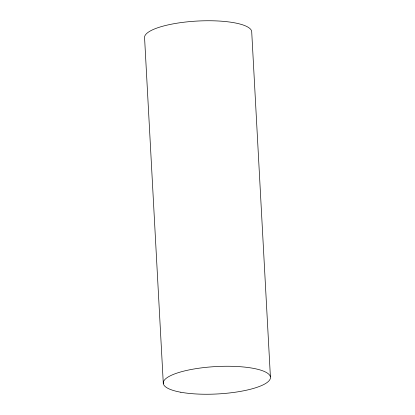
<?xml version="1.0" encoding="UTF-8"?>
<svg xmlns="http://www.w3.org/2000/svg" width="415" height="415" viewBox="0 0 415 415"><rect width="100%" height="100%" fill="white"/><g stroke="black" fill="none" stroke-linecap="round" stroke-linejoin="round"><path stroke-width="0.62" d="M270.404 376.877L251.692 31.364A53.685 13.716 -3.1 0 0 195.532 21.16A53.685 13.716 -3.1 0 0 144.596 38.123L163.308 383.636M180.841 392.248A53.685 13.716 -3.1 0 0 269.252 380.508A53.685 13.716 -3.1 0 0 200.476 368.006A53.685 13.716 -3.1 0 0 180.841 392.248"/></g></svg>
